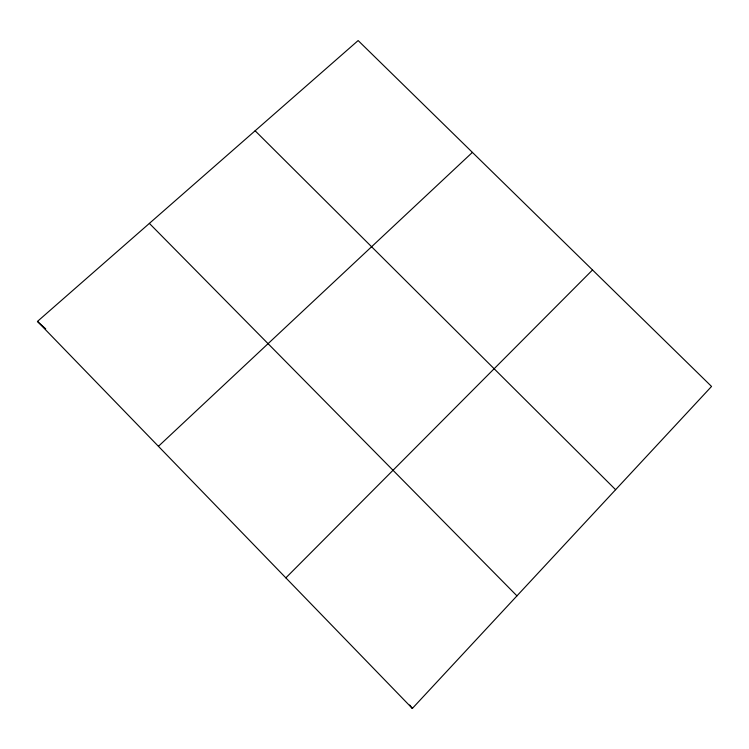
<?xml version="1.0" encoding="UTF-8"?>
<svg xmlns="http://www.w3.org/2000/svg" width="749" height="749" viewBox="0 0 749 749"><rect width="100%" height="100%" fill="white"/><g stroke="black" fill="none" stroke-linecap="round" stroke-linejoin="round"><path stroke-width="1.12" d="M412.343 708.442L711.55 386.447L358.144 40.558L37.45 321.424L412.343 708.442L409.684 705.006M285.856 577.863L592.534 269.958M158.423 446.31L472.394 152.384M37.45 321.424L45.717 328.848M255.128 130.785L615.612 489.696M149.379 223.399L516.95 595.858"/></g></svg>
